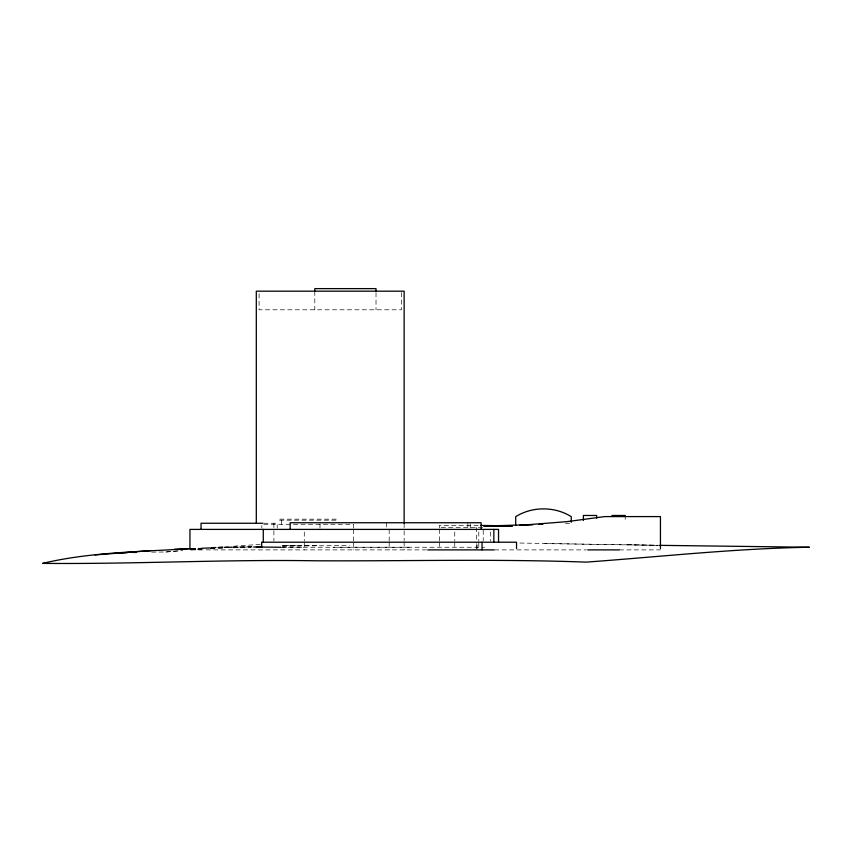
<?xml version="1.0" encoding="UTF-8"?>
<svg xmlns="http://www.w3.org/2000/svg" width="852" height="852" viewBox="0 0 852 852"><rect width="100%" height="100%" fill="white"/><g stroke="black" fill="none" stroke-linecap="round" stroke-linejoin="round"><path stroke-width="0.64" stroke-dasharray="4.26 3.19" d="M191.061 549.636L201.147 548.55M211.243 547.463L224.065 546.696M151.677 552.117L165.778 552.011L180.944 550.594M165.778 552.011L182.85 550.562M190.72 549.891L201.232 548.997M210.423 548.219L223.522 547.25M189.794 549.774L201.466 548.858M210.55 548.145L220.924 547.325L210.604 547.772M260.233 544.364L233.086 546.26M191.114 549.71L201.626 549.231M210.827 548.805L223.98 548.198M233.182 547.772L253.012 546.984M191.231 548.603L201.679 548.187M191.444 548.667L201.935 548.262M211.115 547.911L224.236 547.399L210.945 547.857M282.268 546.036L349.458 545.568M232.607 546.973L252.085 546.388M210.71 547.996L223.714 547.676M232.809 547.442L251.02 546.995L233.246 547.197M565.409 523.266L571.277 523.447M282.534 545.791L296.89 545.568L281.735 545.674M282.683 545.898L319.575 545.568M409.141 547.25L333.643 547.25M263.843 523.256L277.219 523.256L277.219 528.176M478.249 525.375L439.376 525.375L439.376 527.952M441.155 527.537L483.222 527.537L483.222 540.69M280.904 547.25L484.639 547.25M191.263 549.891L427.257 549.891M494.607 549.891L586.41 549.891M619.34 549.891L660.438 549.891M658.255 545.344L518.655 543.022M282.608 547.144L303.663 547.25M544.907 543.597L658.181 545.365M627.445 544.684L657.861 545.195M625.208 515.471L625.208 519.411M490.688 531.967L490.688 540.924M478.792 531.967L478.792 540.924M478.792 542.213L478.792 548.613M477.141 544.769L477.141 548.613M476.481 527.537L476.481 543.32M476.481 544.63L476.481 549.891M470.251 523.852L470.251 528.293M467.886 522.745L467.886 528.293M454.755 531.967L454.755 540.924M454.755 542.213L454.755 548.613M439.376 529.241L439.376 540.86M439.376 542.149L439.376 548.603M404.136 523.362L404.136 540.605M404.136 541.936L404.136 549.891M401.356 292.513L401.356 309.798L259.083 309.798L259.083 292.513M389.183 529.401L389.183 540.924M389.183 542.213L389.183 549.891M386.542 522.745L386.542 528.293M376.02 292.598L376.02 309.798M353.537 528.123L353.537 524.278L261.83 524.278L261.83 528.123M353.537 529.401L353.537 540.924M353.537 542.213L353.537 549.891M320.001 523.852L320.001 528.293M314.803 291.277L314.803 309.798M304.281 531.967L304.281 540.924M304.281 542.213L304.281 549.891M281.373 520.178L281.373 524.278M273.897 523.256L273.897 541.009M336.252 519.156L278.593 519.156L278.593 520.178L336.252 520.178L336.252 519.156"/><path stroke-width="1.28" d="M498.537 542.213L498.537 529.401L189.943 529.401L189.943 548.613C140.74 551.851 90.77 551.958 42.6 563.374C133.455 564.258 224.268 559.306 315.102 560.786C405.445 561.234 495.789 558.774 586.101 562.128C660.534 556.75 734.69 548.496 809.4 547.25L659.576 545.344M94.977 554.94L150.857 550.584M539.039 524.427L542.884 524.182M174.404 549.316L190.134 548.709M201.935 548.262L209.805 547.953M224.236 547.399L231.978 547.208M225.514 547.346L228.166 547.25M519.763 525.237L532.628 524.832M119.248 552.991L127.065 552.724M133.583 552.501L136.192 552.416M611.938 515.471L625.208 515.471M262.895 523.256L201.04 523.256L201.04 529.401M512.286 526.067L483.808 526.067L526.355 524.832L566.75 521.669L604.75 516.589L660.438 516.589L660.438 548.613M427.768 549.891L494.203 549.891M587.72 549.891L619.34 549.891M256.282 547.016L261.543 547.048M253.619 547.016L280.904 547.25M480.869 525.418L512.201 525.918M596.656 518.101L596.656 515.471L583.386 515.471L583.386 520.423M571.277 522.319L571.277 516.674C554.769 506.29 532.212 506.29 515.705 516.674L515.705 525.492M516.525 548.613L516.525 542.213L261.681 542.213L261.681 547.335M493.84 529.401L493.84 542.213M482.051 542.213L482.051 549.891M481.114 529.401L481.114 522.745L290.159 522.745L290.159 529.401M404.136 523.362L404.136 291.182L256.303 291.182L256.303 523.256M376.02 291.277L376.02 288.626L314.803 288.626L314.803 291.277M263.279 529.401L263.279 542.213"/></g></svg>
